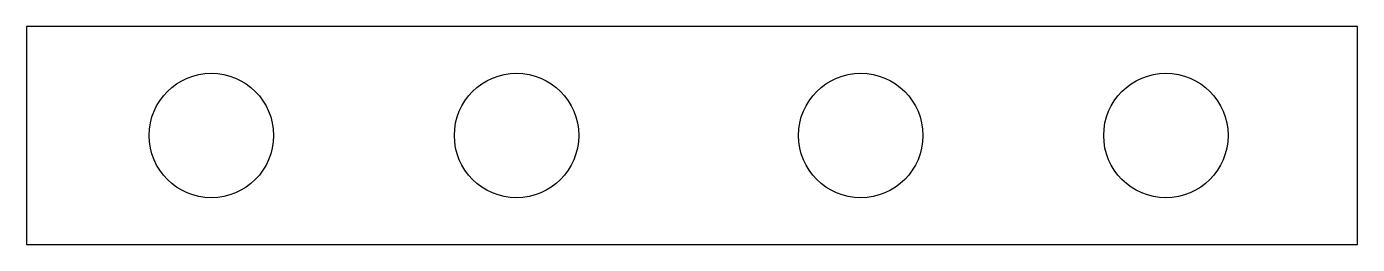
# Model space of a CAD drawing. Header units: inches. Extents: x 0 to 3.37, y 0 to 0.55.
import ezdxf

# ---------------------------------------------------------------- set-up
doc = ezdxf.new("R2010")
doc.units = ezdxf.units.IN
doc.header["$MEASUREMENT"] = 0

msp = doc.modelspace()

# ---------------------------------------------------------------- linework, layer by layer
msp.add_lwpolyline([(0, 0.5512), (0, 0), (3.37, 0), (3.37, 0.5512)], close=True)
for centre in [(0.4678, 0.2756), (1.2407, 0.2756), (2.1122, 0.2756), (2.8851, 0.2756)]:
    msp.add_circle(centre, 0.1575)

doc.saveas('drawing.dxf')
